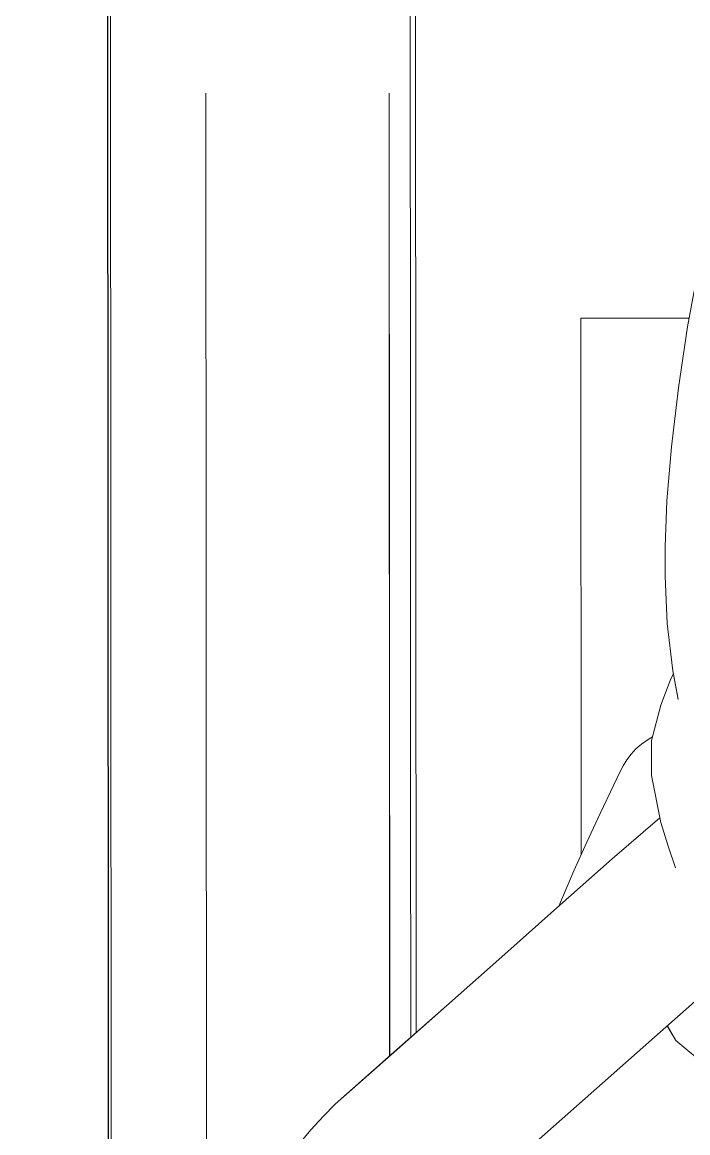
# Model space of a CAD drawing. Extents: x 5706208 to 5786773, y -2031603 to -1909573.
# Drawn here: x 5759583.5 to 5759776.3, y -1986956.7 to -1986635.1 of the extents above; entities that cross this region are included whole.
import ezdxf

# ---------------------------------------------------------------- set-up
doc = ezdxf.new("R2010")
doc.units = 0
doc.header["$LTSCALE"] = 1000
doc.header["$MEASUREMENT"] = 0
doc.layers.get('0').update_dxf_attribs({"linetype": 'CONTINUOUS'})
doc.layers.add('FURNITURE-r', color=44, linetype='CONTINUOUS')
doc.layers.add('WALL', color=7, linetype='CONTINUOUS')

# ---------------------------------------------------------------- blocks, each defined once
blk = doc.blocks.new('A$C57315646')
at = {"layer": 'FURNITURE-r', "lineweight": 0}
for p, q in [((2.85286, 0.86336), (2.30909, 0.86301)), ((2.69122, 0.83564), (2.3553, 0.83541)), ((2.69125, 0.78249), (2.41214, 0.78231)), ((2.41756, 0.77618), (2.489, 0.77623)), ((2.489, 0.77623), (2.49236, 0.77623)), ((2.49236, 0.77623), (2.49562, 0.77624)), ((2.49562, 0.77624), (2.49883, 0.77624)), ((2.49883, 0.77624), (2.50202, 0.77624)), ((2.50202, 0.77624), (2.50525, 0.77624)), ((2.50525, 0.77624), (2.50854, 0.77624)), ((2.50854, 0.77624), (2.51194, 0.77625)), ((2.51194, 0.77625), (2.51492, 0.77625)), ((2.51492, 0.77625), (2.51771, 0.77625)), ((2.51771, 0.77625), (2.52032, 0.77625)), ((2.52032, 0.77625), (2.52279, 0.77625)), ((2.52279, 0.77625), (2.52516, 0.77625)), ((2.52516, 0.77625), (2.52747, 0.77626)), ((2.52747, 0.77626), (2.52974, 0.77626)), ((2.52974, 0.77626), (2.58359, 0.77629)), ((2.58359, 0.77629), (2.58447, 0.77629)), ((2.58447, 0.77629), (2.58536, 0.77629)), ((2.58536, 0.77629), (2.58628, 0.7763)), ((2.58628, 0.7763), (2.58722, 0.7763)), ((2.58722, 0.7763), (2.5882, 0.7763)), ((2.5882, 0.7763), (2.58923, 0.7763)), ((2.58923, 0.7763), (2.59032, 0.7763)), ((2.59032, 0.7763), (2.59117, 0.7763)), ((2.59117, 0.7763), (2.59207, 0.7763)), ((2.59207, 0.7763), (2.59302, 0.7763)), ((2.59302, 0.7763), (2.59401, 0.7763)), ((2.59401, 0.7763), (2.59503, 0.7763)), ((2.59503, 0.7763), (2.59606, 0.7763)), ((2.59606, 0.7763), (2.5971, 0.7763)), ((2.5971, 0.7763), (2.85182, 0.77647)), ((2.85253, 0.77647), (2.5971, 0.7763)), ((2.5971, 0.7763), (2.82554, 0.77645)), ((2.41897, 0.7746), (2.86621, 0.77489)), ((2.86664, 0.77489), (2.41897, 0.7746))]:
    blk.add_line(p, q, dxfattribs=at)
at = {"layer": 'FURNITURE-r', "color": 15, "lineweight": 0}
for p, q in [((2.39076, 0.80513), (2.38673, 0.80841)), ((2.39461, 0.80162), (2.39076, 0.80513)), ((2.39816, 0.79812), (2.39461, 0.80162)), ((2.41251, 0.78189), (2.39816, 0.79812)), ((2.4267, 0.76586), (2.41251, 0.78189)), ((2.36348, 0.76674), (2.43331, 0.68781)), ((2.44088, 0.74983), (2.4267, 0.76586)), ((2.45506, 0.7338), (2.44088, 0.74983)), ((2.46925, 0.71777), (2.45506, 0.7338)), ((2.45554, 0.73326), (2.45738, 0.73253)), ((2.45738, 0.73253), (2.46581, 0.72894)), ((2.46581, 0.72894), (2.47416, 0.72516)), ((2.62602, 0.72687), (2.4706, 0.72677)), ((2.47416, 0.72516), (2.48245, 0.72127)), ((2.62604, 0.69546), (2.62602, 0.72687)), ((2.48245, 0.72127), (2.49072, 0.71731)), ((2.48119, 0.70398), (2.46925, 0.71777)), ((2.49072, 0.71731), (2.49258, 0.71646)), ((2.49258, 0.71646), (2.49443, 0.71557)), ((2.49443, 0.71557), (2.49622, 0.71461)), ((2.49622, 0.71461), (2.49796, 0.71353)), ((2.49796, 0.71353), (2.4996, 0.7123)), ((2.4996, 0.7123), (2.50113, 0.71089)), ((2.50113, 0.71089), (2.50253, 0.70925)), ((2.50253, 0.70925), (2.50405, 0.7071)), ((2.4934, 0.70642), (2.47985, 0.70371)), ((2.50359, 0.70643), (2.4934, 0.70642)), ((2.51387, 0.70373), (2.50359, 0.70643)), ((2.50405, 0.7071), (2.50466, 0.70614)), ((2.47985, 0.70371), (2.47298, 0.70153)), ((2.52095, 0.70102), (2.51387, 0.70373)), ((2.55126, 0.7024), (2.5375, 0.70181)), ((2.55985, 0.7024), (2.55126, 0.7024)), ((2.57306, 0.70194), (2.55985, 0.7024)), ((2.58872, 0.70062), (2.57306, 0.70194)), ((2.41666, 0.69935), (2.40426, 0.68455)), ((2.42092, 0.70181), (2.41666, 0.69935)), ((2.47298, 0.70153), (2.46669, 0.69942)), ((2.52374, 0.70018), (2.51552, 0.69869)), ((2.52303, 0.70005), (2.52095, 0.70102)), ((2.5375, 0.70181), (2.52374, 0.70018)), ((2.60585, 0.69858), (2.58872, 0.70062)), ((2.62347, 0.69593), (2.60585, 0.69858)), ((2.6406, 0.6928), (2.62347, 0.69593))]:
    blk.add_line(p, q, dxfattribs=at)

msp = doc.modelspace()

# ---------------------------------------------------------------- linework, layer by layer
at = {"layer": 'FURNITURE-r', "lineweight": 0}
for p, q in [((5759697.33, -1986480.39), (5759697.63, -1986927.61)), ((5759697.63, -1986927.61), (5759697.33, -1986480.82)), ((5759608.95, -1986494.16), (5759609.31, -1987037.38)), ((5759695.76, -1986494.48), (5759695.92, -1986749.65)), ((5759695.92, -1986749.65), (5759695.76, -1986495.2)), ((5759695.92, -1986749.65), (5759695.77, -1986521.45)), ((5759636.65, -1986655.64), (5759636.87, -1986991.22)), ((5759689.74, -1986655.6), (5759689.92, -1986934.43)), ((5759695.92, -1986750.7), (5759695.92, -1986749.65)), ((5759695.93, -1986751.73), (5759695.92, -1986750.7)), ((5759695.93, -1986752.74), (5759695.93, -1986751.73)), ((5759695.93, -1986753.73), (5759695.93, -1986752.74)), ((5759695.93, -1986754.68), (5759695.93, -1986753.73)), ((5759695.93, -1986755.58), (5759695.93, -1986754.68)), ((5759695.93, -1986756.43), (5759695.93, -1986755.58)), ((5759695.93, -1986757.52), (5759695.93, -1986756.43)), ((5759695.93, -1986758.55), (5759695.93, -1986757.52)), ((5759695.93, -1986759.53), (5759695.93, -1986758.55)), ((5759695.93, -1986760.47), (5759695.93, -1986759.53)), ((5759695.93, -1986761.38), (5759695.93, -1986760.47)), ((5759695.93, -1986762.27), (5759695.93, -1986761.38)), ((5759695.93, -1986763.16), (5759695.93, -1986762.27)), ((5759695.97, -1986816.95), (5759695.93, -1986763.16)), ((5759695.97, -1986819.22), (5759695.97, -1986816.95)), ((5759695.97, -1986821.52), (5759695.97, -1986819.22)), ((5759695.97, -1986823.89), (5759695.97, -1986821.52)), ((5759695.97, -1986826.36), (5759695.97, -1986823.89)), ((5759695.98, -1986828.97), (5759695.97, -1986826.36)), ((5759695.98, -1986831.75), (5759695.98, -1986828.97)), ((5759695.98, -1986834.74), (5759695.98, -1986831.75)), ((5759695.98, -1986838.13), (5759695.98, -1986834.74)), ((5759695.98, -1986841.42), (5759695.98, -1986838.13)), ((5759695.99, -1986844.64), (5759695.98, -1986841.42)), ((5759695.99, -1986847.83), (5759695.99, -1986844.64)), ((5759695.99, -1986851.03), (5759695.99, -1986847.83)), ((5759695.99, -1986854.29), (5759695.99, -1986851.03)), ((5759696, -1986857.65), (5759695.99, -1986854.29)), ((5759696.04, -1986929.01), (5759696, -1986857.65))]:
    msp.add_line(p, q, dxfattribs=at)
at = {"layer": 'FURNITURE-r', "color": 15, "lineweight": 0}
for p, q in [((5759779.34, -1986706.21), (5759776.22, -1986723.32)), ((5759776.69, -1986720.75), (5759745.31, -1986720.77)), ((5759745.31, -1986720.77), (5759745.41, -1986876.03)), ((5759776.22, -1986723.32), (5759773.57, -1986740.92)), ((5759773.57, -1986740.92), (5759771.53, -1986758.03)), ((5759771.53, -1986758.03), (5759770.21, -1986773.67)), ((5759770.21, -1986773.67), (5759769.75, -1986786.87)), ((5759769.75, -1986786.87), (5759769.75, -1986795.45)), ((5759769.75, -1986795.45), (5759770.34, -1986809.2)), ((5759770.34, -1986809.2), (5759771.97, -1986822.94)), ((5759771.97, -1986822.94), (5759773.45, -1986831.15)), ((5759771.13, -1986825.73), (5759768.42, -1986832.8)), ((5759772.1, -1986823.66), (5759771.13, -1986825.73)), ((5759768.42, -1986832.8), (5759765.73, -1986843.08)), ((5759762.91, -1986844.13), (5759765.05, -1986842.61)), ((5759765.05, -1986842.61), (5759766.01, -1986842)), ((5759759.86, -1986847.06), (5759761.27, -1986845.53)), ((5759761.27, -1986845.53), (5759762.91, -1986844.13)), ((5759765.73, -1986843.08), (5759765.74, -1986853.25)), ((5759757.56, -1986850.43), (5759758.63, -1986848.7)), ((5759758.63, -1986848.7), (5759759.86, -1986847.06)), ((5759755.71, -1986854.07), (5759756.6, -1986852.23)), ((5759756.6, -1986852.23), (5759757.56, -1986850.43)), ((5759754.86, -1986855.93), (5759755.71, -1986854.07)), ((5759765.74, -1986853.25), (5759768.44, -1986866.79)), ((5759750.91, -1986864.19), (5759754.86, -1986855.93)), ((5759747.01, -1986872.48), (5759750.91, -1986864.19)), ((5759768.18, -1986865.45), (5759754.4, -1986877.38)), ((5759768.44, -1986866.79), (5759770.62, -1986873.66)), ((5759743.24, -1986880.82), (5759747.01, -1986872.48)), ((5759770.62, -1986873.66), (5759772.73, -1986879.93)), ((5759754.4, -1986877.38), (5759738.39, -1986891.55)), ((5759739.65, -1986889.23), (5759743.24, -1986880.82)), ((5759738.93, -1986891.07), (5759739.65, -1986889.23)), ((5759738.39, -1986891.55), (5759722.37, -1986905.72)), ((5759722.37, -1986905.72), (5759706.36, -1986919.89)), ((5759705.48, -1986983.04), (5759784.32, -1986913.29)), ((5759706.36, -1986919.89), (5759690.34, -1986934.06)), ((5759770.34, -1986925.66), (5759772.8, -1986929.91)), ((5759772.8, -1986929.91), (5759787.59, -1986942.3)), ((5759690.34, -1986934.06), (5759674.13, -1986948.4)), ((5759674.13, -1986948.4), (5759670.63, -1986951.95)), ((5759670.63, -1986951.95), (5759667.13, -1986955.79)), ((5759667.13, -1986955.79), (5759663.85, -1986959.81))]:
    msp.add_line(p, q, dxfattribs=at)
at = {"layer": 'WALL', "color": 8, "ltscale": 0.1}
msp.add_lwpolyline([(5760468.06, -1986493.59), (5760469.95, -1989343.59), (5760437.56, -1989343.6), (5760437.55, -1989339.76), (5760307.08, -1989339.85), (5760307.06, -1989287.09), (5759770.92, -1989287.36), (5759770.94, -1989339.84), (5759641.95, -1989340.29), (5759641.71, -1989344.14), (5759610.1, -1989344.16), (5759608.22, -1986494.16), (5759697.34, -1986494.1), (5759697.33, -1986480.82), (5760382.16, -1986480.37), (5760382.17, -1986493.64), (5760468.06, -1986493.59)], dxfattribs=at)
msp.add_arc((5760805.73, -1988080.82), 2535, 355.89897, 179.46693, dxfattribs=at)

# ---------------------------------------------------------------- block references
at = {"color": 8, "ltscale": 10, "xscale": 998.9986730661869, "yscale": 998.9986730661869, "zscale": 998.9986730661869, "rotation": 90}
msp.add_blockref('A$C57315646', (5760471.45, -1989344.16), dxfattribs=at)

doc.saveas('drawing.dxf')
